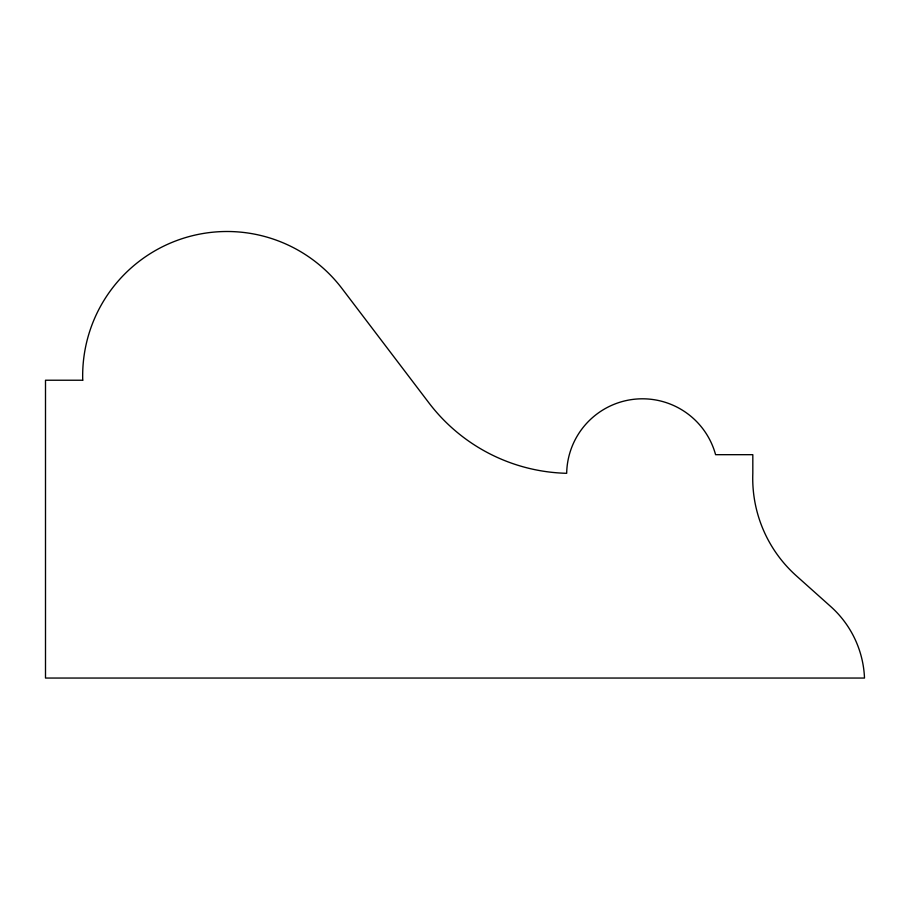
<?xml version="1.0" encoding="UTF-8"?>
<svg xmlns="http://www.w3.org/2000/svg" width="910" height="910" viewBox="0 0 910 910"><rect width="100%" height="100%" fill="white"/><g stroke="black" fill="none" stroke-linecap="round" stroke-linejoin="round"><path stroke-width="1.36" d="M82.73 380.232L45.5 380.232L45.5 678.052L864.5 678.052A101.431 101.431 0 0 0 830.739 606.56L796.386 575.859A130.869 130.869 0 0 1 752.82 473.302L752.82 454.682L715.59 454.682A75.792 75.792 0 0 0 566.68 473.302A178.417 178.417 0 0 1 428.928 402.891L341.989 288.504A144.383 144.383 0 0 0 82.73 380.232"/></g></svg>
